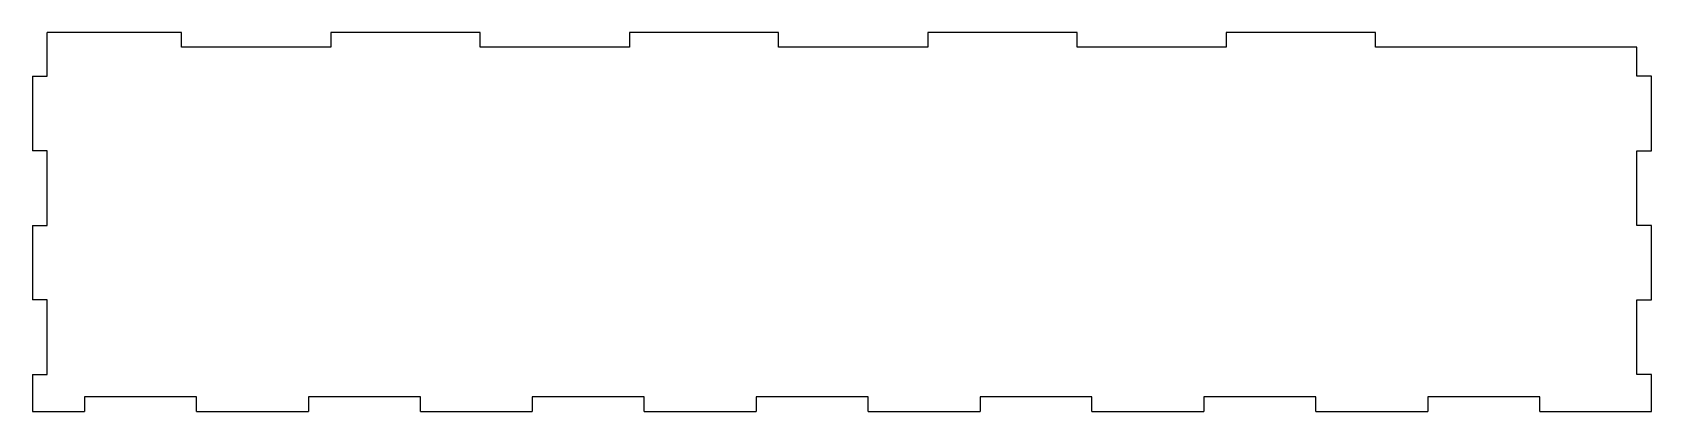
# Model space of a CAD drawing. Header units: inches. Extents: x -5.4 to 5.4, y -1.2 to 1.3.
import ezdxf

# ---------------------------------------------------------------- set-up
doc = ezdxf.new("R2010")
doc.units = ezdxf.units.IN
doc.header["$MEASUREMENT"] = 0

msp = doc.modelspace()

# ---------------------------------------------------------------- linework, layer by layer
at = {"color": 7, "linetype": 'Continuous', "lineweight": 25}
for p, q in [((-5.3248, 1.0275), (-5.3248, 1.3225)), ((-4.4248, 1.3225), (-5.3248, 1.3225)), ((-4.4248, 1.2225), (-4.4248, 1.3225)), ((-3.4248, 1.3225), (-3.4248, 1.2225)), ((-2.4248, 1.3225), (-3.4248, 1.3225)), ((-2.4248, 1.2225), (-2.4248, 1.3225)), ((-1.4248, 1.3225), (-1.4248, 1.2225)), ((-0.4248, 1.3225), (-1.4248, 1.3225)), ((-0.4248, 1.2225), (-0.4248, 1.3225)), ((0.5752, 1.3225), (0.5752, 1.2225)), ((1.5752, 1.3225), (0.5752, 1.3225)), ((1.5752, 1.2225), (1.5752, 1.3225)), ((2.5752, 1.3225), (2.5752, 1.2225)), ((3.5752, 1.3225), (2.5752, 1.3225)), ((3.5752, 1.2225), (3.5752, 1.3225)), ((-3.4248, 1.2225), (-4.4248, 1.2225)), ((-1.4248, 1.2225), (-2.4248, 1.2225)), ((0.5752, 1.2225), (-0.4248, 1.2225)), ((2.5752, 1.2225), (1.5752, 1.2225)), ((5.3248, 1.2225), (3.5752, 1.2225)), ((5.3248, 1.0275), (5.3248, 1.2225)), ((-5.4248, 1.0275), (-5.4248, 0.5275)), ((-5.4248, 1.0275), (-5.3248, 1.0275)), ((5.4248, 1.0275), (5.3248, 1.0275)), ((5.4248, 0.5275), (5.4248, 1.0275)), ((-5.3248, 0.5275), (-5.4248, 0.5275)), ((-5.3248, 0.0275), (-5.3248, 0.5275)), ((5.3248, 0.5275), (5.4248, 0.5275)), ((5.3248, 0.0275), (5.3248, 0.5275)), ((-5.4248, 0.0275), (-5.4248, -0.4725)), ((-5.4248, 0.0275), (-5.3248, 0.0275)), ((5.4248, 0.0275), (5.3248, 0.0275)), ((5.4248, -0.4725), (5.4248, 0.0275)), ((-5.3248, -0.4725), (-5.4248, -0.4725)), ((-5.3248, -0.9725), (-5.3248, -0.4725)), ((5.3248, -0.4725), (5.4248, -0.4725)), ((5.3248, -0.9725), (5.3248, -0.4725)), ((-5.4248, -0.9725), (-5.4248, -1.2225)), ((-5.4248, -0.9725), (-5.3248, -0.9725)), ((5.4248, -0.9725), (5.3248, -0.9725)), ((5.4248, -1.2225), (5.4248, -0.9725)), ((-4.3252, -1.1225), (-5.0752, -1.1225)), ((-5.0752, -1.1225), (-5.0752, -1.2225)), ((-4.3252, -1.2225), (-4.3252, -1.1225)), ((-2.8252, -1.1225), (-3.5752, -1.1225)), ((-3.5752, -1.1225), (-3.5752, -1.2225)), ((-2.8252, -1.2225), (-2.8252, -1.1225)), ((-1.3252, -1.1225), (-2.0752, -1.1225)), ((-2.0752, -1.1225), (-2.0752, -1.2225)), ((-1.3252, -1.2225), (-1.3252, -1.1225)), ((0.1748, -1.1225), (-0.5752, -1.1225)), ((-0.5752, -1.1225), (-0.5752, -1.2225)), ((0.1748, -1.2225), (0.1748, -1.1225)), ((1.6748, -1.1225), (0.9248, -1.1225)), ((0.9248, -1.1225), (0.9248, -1.2225)), ((1.6748, -1.2225), (1.6748, -1.1225)), ((3.1748, -1.1225), (2.4248, -1.1225)), ((2.4248, -1.1225), (2.4248, -1.2225)), ((3.1748, -1.2225), (3.1748, -1.1225)), ((4.6748, -1.1225), (3.9248, -1.1225)), ((3.9248, -1.1225), (3.9248, -1.2225)), ((4.6748, -1.2225), (4.6748, -1.1225)), ((-5.4248, -1.2225), (-5.0752, -1.2225)), ((-4.3252, -1.2225), (-3.5752, -1.2225)), ((-2.8252, -1.2225), (-2.0752, -1.2225)), ((-1.3252, -1.2225), (-0.5752, -1.2225)), ((0.1748, -1.2225), (0.9248, -1.2225)), ((1.6748, -1.2225), (2.4248, -1.2225)), ((3.1748, -1.2225), (3.9248, -1.2225)), ((4.6748, -1.2225), (5.4248, -1.2225))]:
    msp.add_line(p, q, dxfattribs=at)

doc.saveas('drawing.dxf')
